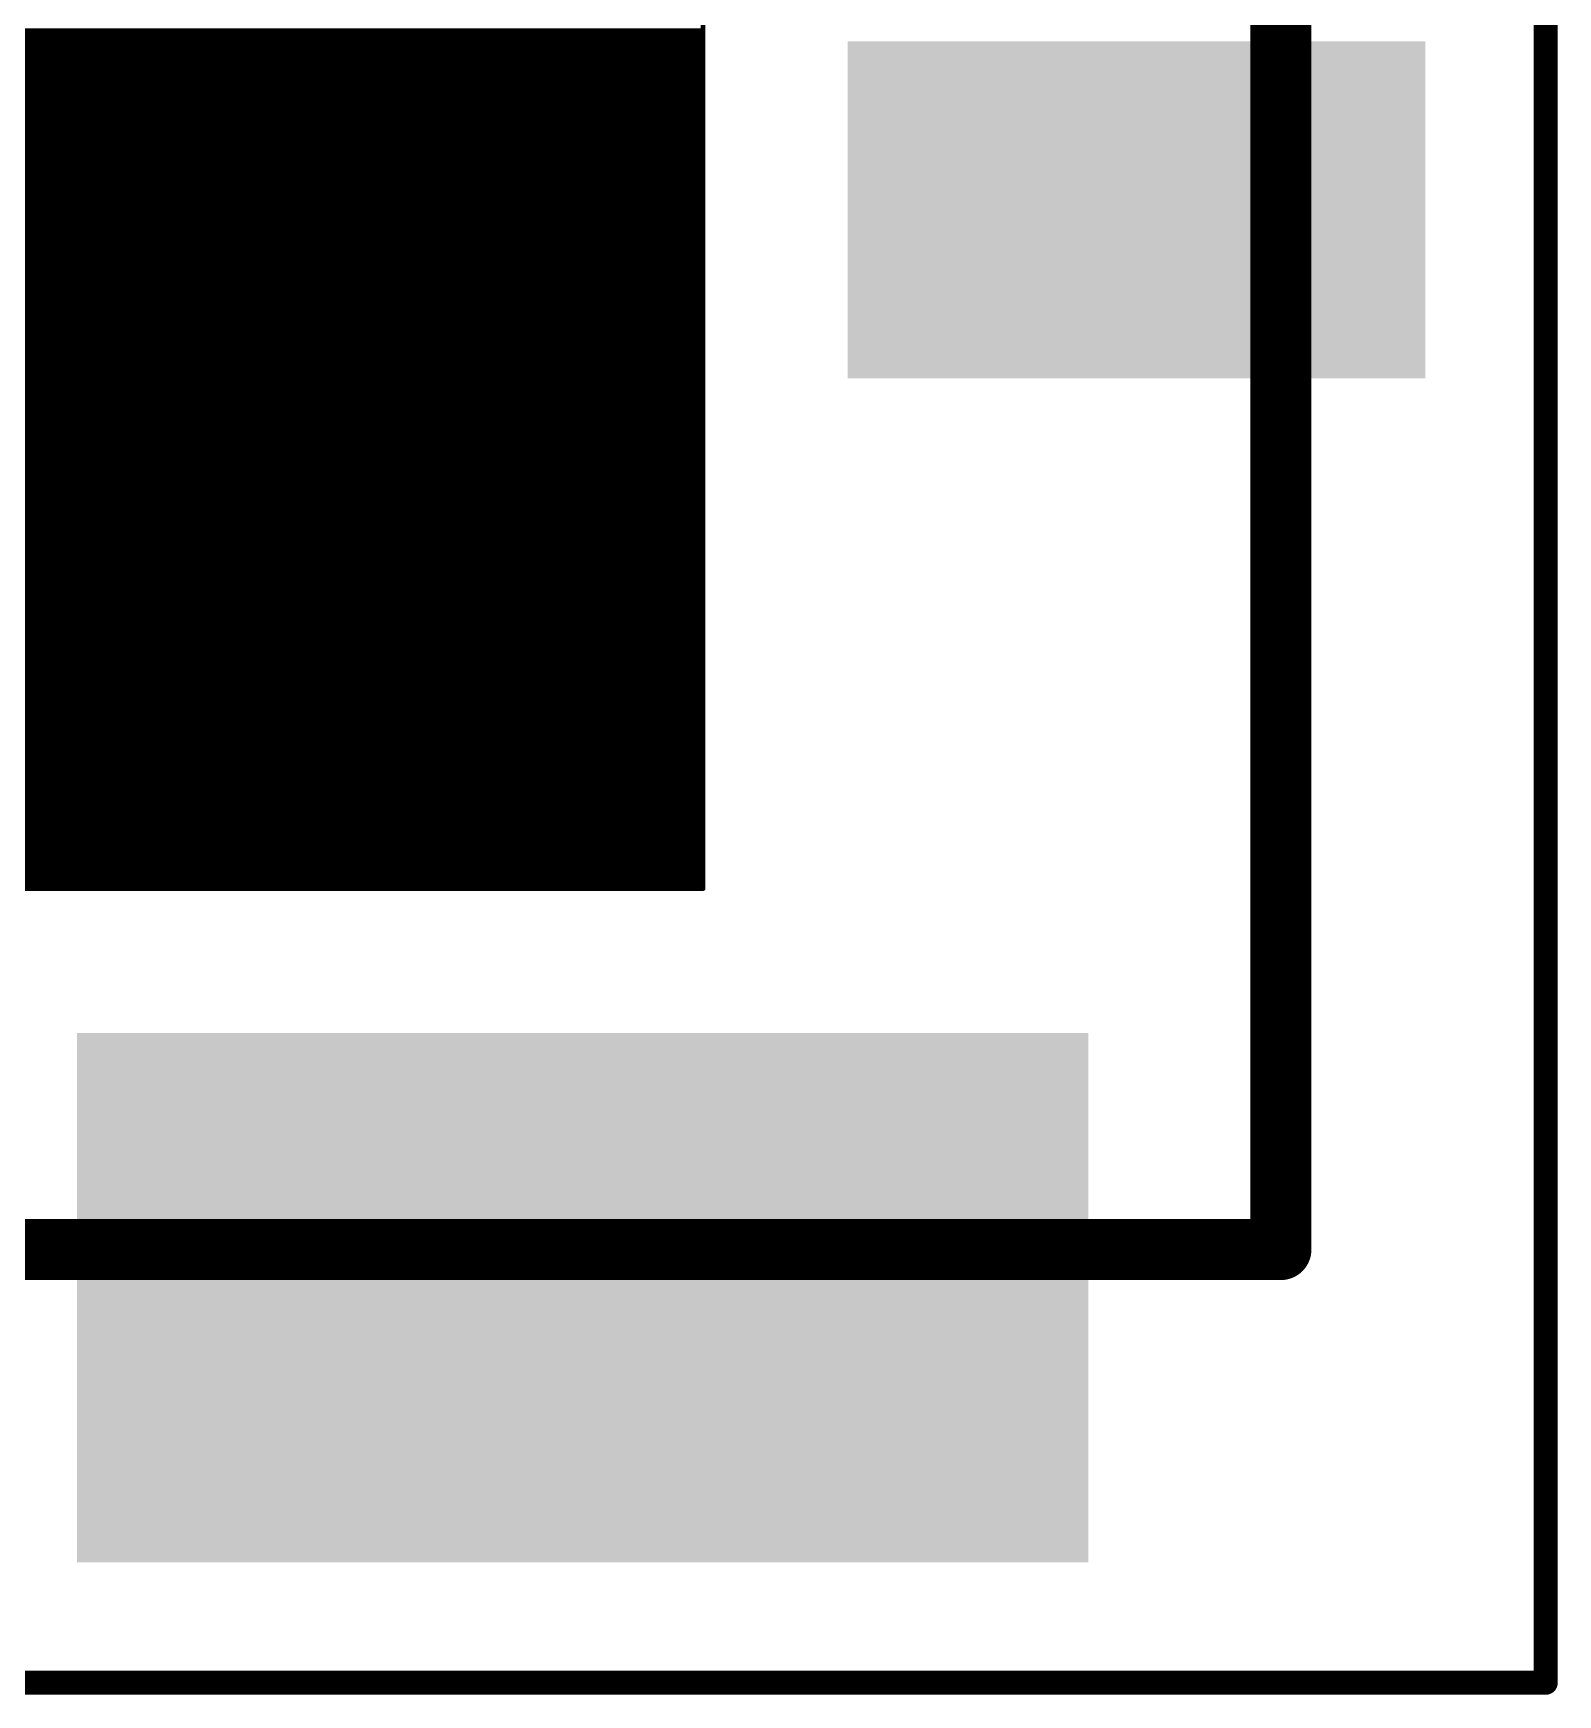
# Model space of a CAD drawing. Extents: x -68 to 70, y -45 to 46.
# Drawn here: x 27.488 to 30.654, y 23.163 to 26.615 of the extents above; entities that cross this region are included whole.
import ezdxf

# ---------------------------------------------------------------- set-up
doc = ezdxf.new("R2010")
doc.units = 0
for name, color, linetype in [('16', 132, 'CONTINUOUS'), ('22', 253, 'CONTINUOUS'), ('40', 132, 'CONTINUOUS'), ('42', 132, 'CONTINUOUS'), ('43', 110, 'CONTINUOUS'), ('52', 253, 'CONTINUOUS')]:
    doc.layers.add(name, color=color, linetype=linetype)

# ---------------------------------------------------------------- blocks, each defined once
blk = doc.blocks.new('RECT')
blk.add_solid([(-0.5, -0.5), (0.5, -0.5), (-0.5, 0.5), (0.5, 0.5)])

msp = doc.modelspace()

# ---------------------------------------------------------------- linework, layer by layer
at = {"layer": '22', "const_width": 0.127}
for points in [[(30.079, 24.088), (30.079, 25.578)], [(29.999, 24.088), (30.079, 24.088)]]:
    msp.add_lwpolyline(points, dxfattribs=at)
at = {"layer": '22', "const_width": 0.0635}
for points in [[(30.1107, 25.578, 1), (30.0473, 25.578)], [(29.999, 24.1197, 1), (29.999, 24.0563)], [(30.079, 24.0563, 1), (30.079, 24.1197)], [(30.0473, 24.088, 1), (30.1107, 24.088)]]:
    msp.add_lwpolyline(points, format="xyb", dxfattribs=at)
at = {"layer": '40', "const_width": 0.05}
for points in [[(30.629, 37.288), (30.629, 23.188)], [(30.629, 23.188), (13.979, 23.188)]]:
    msp.add_lwpolyline(points, dxfattribs=at)
at = {"layer": '40', "const_width": 0.025}
for points in [[(30.6165, 23.188, 1), (30.6415, 23.188)], [(30.629, 23.1755, 1), (30.629, 23.2005)]]:
    msp.add_lwpolyline(points, format="xyb", dxfattribs=at)
at = {"layer": '42', "const_width": 0.01}
for points in [[(28.879, 24.838), (28.879, 35.638)], [(18.079, 26.62), (28.879, 26.62)], [(18.079, 26.61), (28.879, 26.61)], [(18.079, 26.6), (28.879, 26.6)], [(18.079, 26.59), (28.879, 26.59)], [(18.079, 26.58), (28.879, 26.58)], [(18.079, 26.57), (28.879, 26.57)], [(18.079, 26.56), (28.879, 26.56)], [(18.079, 26.55), (28.879, 26.55)], [(18.079, 26.54), (28.879, 26.54)], [(18.079, 26.53), (28.879, 26.53)], [(18.079, 26.52), (28.879, 26.52)], [(18.079, 26.51), (28.879, 26.51)], [(18.079, 26.5), (28.879, 26.5)], [(18.079, 26.49), (28.879, 26.49)], [(18.079, 26.48), (28.879, 26.48)], [(18.079, 26.47), (28.879, 26.47)], [(18.079, 26.46), (28.879, 26.46)], [(18.079, 26.45), (28.879, 26.45)], [(18.079, 26.44), (28.879, 26.44)], [(18.079, 26.43), (28.879, 26.43)], [(18.079, 26.42), (28.879, 26.42)], [(18.079, 26.41), (28.879, 26.41)], [(18.079, 26.4), (28.879, 26.4)], [(18.079, 26.39), (28.879, 26.39)], [(18.079, 26.38), (28.879, 26.38)], [(18.079, 26.37), (28.879, 26.37)], [(18.079, 26.36), (28.879, 26.36)], [(18.079, 26.35), (28.879, 26.35)], [(18.079, 26.34), (28.879, 26.34)], [(18.079, 26.33), (28.879, 26.33)], [(18.079, 26.32), (28.879, 26.32)], [(18.079, 26.31), (28.879, 26.31)], [(18.079, 26.3), (28.879, 26.3)], [(18.079, 26.29), (28.879, 26.29)], [(18.079, 26.28), (28.879, 26.28)], [(18.079, 26.27), (28.879, 26.27)], [(18.079, 26.26), (28.879, 26.26)], [(18.079, 26.25), (28.879, 26.25)], [(18.079, 26.24), (28.879, 26.24)], [(18.079, 26.23), (28.879, 26.23)], [(18.079, 26.22), (28.879, 26.22)], [(18.079, 26.21), (28.879, 26.21)], [(18.079, 26.2), (28.879, 26.2)], [(18.079, 26.19), (28.879, 26.19)], [(18.079, 26.18), (28.879, 26.18)], [(18.079, 26.17), (28.879, 26.17)], [(18.079, 26.16), (28.879, 26.16)], [(18.079, 26.15), (28.879, 26.15)], [(18.079, 26.14), (28.879, 26.14)], [(18.079, 26.13), (28.879, 26.13)], [(18.079, 26.12), (28.879, 26.12)], [(18.079, 26.11), (28.879, 26.11)], [(18.079, 26.1), (28.879, 26.1)], [(18.079, 26.09), (28.879, 26.09)], [(18.079, 26.08), (28.879, 26.08)], [(18.079, 26.07), (28.879, 26.07)], [(18.079, 26.06), (28.879, 26.06)], [(18.079, 26.05), (28.879, 26.05)], [(18.079, 26.04), (28.879, 26.04)], [(18.079, 26.03), (28.879, 26.03)], [(18.079, 26.02), (28.879, 26.02)], [(18.079, 26.01), (28.879, 26.01)], [(18.079, 26), (28.879, 26)], [(18.079, 25.99), (28.879, 25.99)], [(18.079, 25.98), (28.879, 25.98)], [(18.079, 25.97), (28.879, 25.97)], [(18.079, 25.96), (28.879, 25.96)], [(18.079, 25.95), (28.879, 25.95)], [(18.079, 25.94), (28.879, 25.94)], [(18.079, 25.93), (28.879, 25.93)], [(18.079, 25.92), (28.879, 25.92)], [(18.079, 25.91), (28.879, 25.91)], [(18.079, 25.9), (28.879, 25.9)], [(18.079, 25.89), (28.879, 25.89)], [(18.079, 25.88), (28.879, 25.88)], [(18.079, 25.87), (28.879, 25.87)], [(18.079, 25.86), (28.879, 25.86)], [(18.079, 25.85), (28.879, 25.85)], [(18.079, 25.84), (28.879, 25.84)], [(18.079, 25.83), (28.879, 25.83)], [(18.079, 25.82), (28.879, 25.82)], [(18.079, 25.81), (28.879, 25.81)], [(18.079, 25.8), (28.879, 25.8)], [(18.079, 25.79), (28.879, 25.79)], [(18.079, 25.78), (28.879, 25.78)], [(18.079, 25.77), (28.879, 25.77)], [(18.079, 25.76), (28.879, 25.76)], [(18.079, 25.75), (28.879, 25.75)], [(18.079, 25.74), (28.879, 25.74)], [(18.079, 25.73), (28.879, 25.73)], [(18.079, 25.72), (28.879, 25.72)], [(18.079, 25.71), (28.879, 25.71)], [(18.079, 25.7), (28.879, 25.7)], [(18.079, 25.69), (28.879, 25.69)], [(18.079, 25.68), (28.879, 25.68)], [(18.079, 25.67), (28.879, 25.67)], [(18.079, 25.66), (28.879, 25.66)], [(18.079, 25.65), (28.879, 25.65)], [(18.079, 25.64), (28.879, 25.64)], [(18.079, 25.63), (28.879, 25.63)], [(18.079, 25.62), (28.879, 25.62)], [(18.079, 25.61), (28.879, 25.61)], [(18.079, 25.6), (28.879, 25.6)], [(18.079, 25.59), (28.879, 25.59)], [(18.079, 25.58), (28.879, 25.58)], [(18.079, 25.57), (28.879, 25.57)], [(18.079, 25.56), (28.879, 25.56)], [(18.079, 25.55), (28.879, 25.55)], [(18.079, 25.54), (28.879, 25.54)], [(18.079, 25.53), (28.879, 25.53)], [(18.079, 25.52), (28.879, 25.52)], [(18.079, 25.51), (28.879, 25.51)], [(18.079, 25.5), (28.879, 25.5)], [(18.079, 25.49), (28.879, 25.49)], [(18.079, 25.48), (28.879, 25.48)], [(18.079, 25.47), (28.879, 25.47)], [(18.079, 25.46), (28.879, 25.46)], [(18.079, 25.45), (28.879, 25.45)], [(18.079, 25.44), (28.879, 25.44)], [(18.079, 25.43), (28.879, 25.43)], [(18.079, 25.42), (28.879, 25.42)], [(18.079, 25.41), (28.879, 25.41)], [(18.079, 25.4), (28.879, 25.4)], [(18.079, 25.39), (28.879, 25.39)], [(18.079, 25.38), (28.879, 25.38)], [(18.079, 25.37), (28.879, 25.37)], [(18.079, 25.36), (28.879, 25.36)], [(18.079, 25.35), (28.879, 25.35)], [(18.079, 25.34), (28.879, 25.34)], [(18.079, 25.33), (28.879, 25.33)], [(18.079, 25.32), (28.879, 25.32)], [(18.079, 25.31), (28.879, 25.31)], [(18.079, 25.3), (28.879, 25.3)], [(18.079, 25.29), (28.879, 25.29)], [(18.079, 25.28), (28.879, 25.28)], [(18.079, 25.27), (28.879, 25.27)], [(18.079, 25.26), (28.879, 25.26)], [(18.079, 25.25), (28.879, 25.25)], [(18.079, 25.24), (28.879, 25.24)], [(18.079, 25.23), (28.879, 25.23)], [(18.079, 25.22), (28.879, 25.22)], [(18.079, 25.21), (28.879, 25.21)], [(18.079, 25.2), (28.879, 25.2)], [(18.079, 25.19), (28.879, 25.19)], [(18.079, 25.18), (28.879, 25.18)], [(18.079, 25.17), (28.879, 25.17)], [(18.079, 25.16), (28.879, 25.16)], [(18.079, 25.15), (28.879, 25.15)], [(18.079, 25.14), (28.879, 25.14)], [(18.079, 25.13), (28.879, 25.13)], [(18.079, 25.12), (28.879, 25.12)], [(18.079, 25.11), (28.879, 25.11)], [(18.079, 25.1), (28.879, 25.1)], [(18.079, 25.09), (28.879, 25.09)], [(18.079, 25.08), (28.879, 25.08)], [(18.079, 25.07), (28.879, 25.07)], [(18.079, 25.06), (28.879, 25.06)], [(18.079, 25.05), (28.879, 25.05)], [(18.079, 25.04), (28.879, 25.04)], [(18.079, 25.03), (28.879, 25.03)], [(18.079, 25.02), (28.879, 25.02)], [(18.079, 25.01), (28.879, 25.01)], [(18.079, 25), (28.879, 25)], [(18.079, 24.99), (28.879, 24.99)], [(18.079, 24.98), (28.879, 24.98)], [(18.079, 24.97), (28.879, 24.97)], [(18.079, 24.96), (28.879, 24.96)], [(18.079, 24.95), (28.879, 24.95)], [(18.079, 24.94), (28.879, 24.94)], [(18.079, 24.93), (28.879, 24.93)], [(18.079, 24.92), (28.879, 24.92)], [(18.079, 24.91), (28.879, 24.91)], [(18.079, 24.9), (28.879, 24.9)], [(18.079, 24.89), (28.879, 24.89)], [(18.079, 24.88), (28.879, 24.88)], [(18.079, 24.87), (28.879, 24.87)], [(18.079, 24.86), (28.879, 24.86)], [(18.079, 24.85), (28.879, 24.85)], [(18.079, 24.84), (28.879, 24.84)], [(27.279, 24.838), (28.879, 24.838)]]:
    msp.add_lwpolyline(points, dxfattribs=at)
at = {"layer": '42', "const_width": 0.005}
for points in [[(28.879, 26.6175, 1), (28.879, 26.6225)], [(28.879, 26.6075, 1), (28.879, 26.6125)], [(28.879, 26.5975, 1), (28.879, 26.6025)], [(28.879, 26.5875, 1), (28.879, 26.5925)], [(28.879, 26.5775, 1), (28.879, 26.5825)], [(28.879, 26.5675, 1), (28.879, 26.5725)], [(28.879, 26.5575, 1), (28.879, 26.5625)], [(28.879, 26.5475, 1), (28.879, 26.5525)], [(28.879, 26.5375, 1), (28.879, 26.5425)], [(28.879, 26.5275, 1), (28.879, 26.5325)], [(28.879, 26.5175, 1), (28.879, 26.5225)], [(28.879, 26.5075, 1), (28.879, 26.5125)], [(28.879, 26.4975, 1), (28.879, 26.5025)], [(28.879, 26.4875, 1), (28.879, 26.4925)], [(28.879, 26.4775, 1), (28.879, 26.4825)], [(28.879, 26.4675, 1), (28.879, 26.4725)], [(28.879, 26.4575, 1), (28.879, 26.4625)], [(28.879, 26.4475, 1), (28.879, 26.4525)], [(28.879, 26.4375, 1), (28.879, 26.4425)], [(28.879, 26.4275, 1), (28.879, 26.4325)], [(28.879, 26.4175, 1), (28.879, 26.4225)], [(28.879, 26.4075, 1), (28.879, 26.4125)], [(28.879, 26.3975, 1), (28.879, 26.4025)], [(28.879, 26.3875, 1), (28.879, 26.3925)], [(28.879, 26.3775, 1), (28.879, 26.3825)], [(28.879, 26.3675, 1), (28.879, 26.3725)], [(28.879, 26.3575, 1), (28.879, 26.3625)], [(28.879, 26.3475, 1), (28.879, 26.3525)], [(28.879, 26.3375, 1), (28.879, 26.3425)], [(28.879, 26.3275, 1), (28.879, 26.3325)], [(28.879, 26.3175, 1), (28.879, 26.3225)], [(28.879, 26.3075, 1), (28.879, 26.3125)], [(28.879, 26.2975, 1), (28.879, 26.3025)], [(28.879, 26.2875, 1), (28.879, 26.2925)], [(28.879, 26.2775, 1), (28.879, 26.2825)], [(28.879, 26.2675, 1), (28.879, 26.2725)], [(28.879, 26.2575, 1), (28.879, 26.2625)], [(28.879, 26.2475, 1), (28.879, 26.2525)], [(28.879, 26.2375, 1), (28.879, 26.2425)], [(28.879, 26.2275, 1), (28.879, 26.2325)], [(28.879, 26.2175, 1), (28.879, 26.2225)], [(28.879, 26.2075, 1), (28.879, 26.2125)], [(28.879, 26.1975, 1), (28.879, 26.2025)], [(28.879, 26.1875, 1), (28.879, 26.1925)], [(28.879, 26.1775, 1), (28.879, 26.1825)], [(28.879, 26.1675, 1), (28.879, 26.1725)], [(28.879, 26.1575, 1), (28.879, 26.1625)], [(28.879, 26.1475, 1), (28.879, 26.1525)], [(28.879, 26.1375, 1), (28.879, 26.1425)], [(28.879, 26.1275, 1), (28.879, 26.1325)], [(28.879, 26.1175, 1), (28.879, 26.1225)], [(28.879, 26.1075, 1), (28.879, 26.1125)], [(28.879, 26.0975, 1), (28.879, 26.1025)], [(28.879, 26.0875, 1), (28.879, 26.0925)], [(28.879, 26.0775, 1), (28.879, 26.0825)], [(28.879, 26.0675, 1), (28.879, 26.0725)], [(28.879, 26.0575, 1), (28.879, 26.0625)], [(28.879, 26.0475, 1), (28.879, 26.0525)], [(28.879, 26.0375, 1), (28.879, 26.0425)], [(28.879, 26.0275, 1), (28.879, 26.0325)], [(28.879, 26.0175, 1), (28.879, 26.0225)], [(28.879, 26.0075, 1), (28.879, 26.0125)], [(28.879, 25.9975, 1), (28.879, 26.0025)], [(28.879, 25.9875, 1), (28.879, 25.9925)], [(28.879, 25.9775, 1), (28.879, 25.9825)], [(28.879, 25.9675, 1), (28.879, 25.9725)], [(28.879, 25.9575, 1), (28.879, 25.9625)], [(28.879, 25.9475, 1), (28.879, 25.9525)], [(28.879, 25.9375, 1), (28.879, 25.9425)], [(28.879, 25.9275, 1), (28.879, 25.9325)], [(28.879, 25.9175, 1), (28.879, 25.9225)], [(28.879, 25.9075, 1), (28.879, 25.9125)], [(28.879, 25.8975, 1), (28.879, 25.9025)], [(28.879, 25.8875, 1), (28.879, 25.8925)], [(28.879, 25.8775, 1), (28.879, 25.8825)], [(28.879, 25.8675, 1), (28.879, 25.8725)], [(28.879, 25.8575, 1), (28.879, 25.8625)], [(28.879, 25.8475, 1), (28.879, 25.8525)], [(28.879, 25.8375, 1), (28.879, 25.8425)], [(28.879, 25.8275, 1), (28.879, 25.8325)], [(28.879, 25.8175, 1), (28.879, 25.8225)], [(28.879, 25.8075, 1), (28.879, 25.8125)], [(28.879, 25.7975, 1), (28.879, 25.8025)], [(28.879, 25.7875, 1), (28.879, 25.7925)], [(28.879, 25.7775, 1), (28.879, 25.7825)], [(28.879, 25.7675, 1), (28.879, 25.7725)], [(28.879, 25.7575, 1), (28.879, 25.7625)], [(28.879, 25.7475, 1), (28.879, 25.7525)], [(28.879, 25.7375, 1), (28.879, 25.7425)], [(28.879, 25.7275, 1), (28.879, 25.7325)], [(28.879, 25.7175, 1), (28.879, 25.7225)], [(28.879, 25.7075, 1), (28.879, 25.7125)], [(28.879, 25.6975, 1), (28.879, 25.7025)], [(28.879, 25.6875, 1), (28.879, 25.6925)], [(28.879, 25.6775, 1), (28.879, 25.6825)], [(28.879, 25.6675, 1), (28.879, 25.6725)], [(28.879, 25.6575, 1), (28.879, 25.6625)], [(28.879, 25.6475, 1), (28.879, 25.6525)], [(28.879, 25.6375, 1), (28.879, 25.6425)], [(28.879, 25.6275, 1), (28.879, 25.6325)], [(28.879, 25.6175, 1), (28.879, 25.6225)], [(28.879, 25.6075, 1), (28.879, 25.6125)], [(28.879, 25.5975, 1), (28.879, 25.6025)], [(28.879, 25.5875, 1), (28.879, 25.5925)], [(28.879, 25.5775, 1), (28.879, 25.5825)], [(28.879, 25.5675, 1), (28.879, 25.5725)], [(28.879, 25.5575, 1), (28.879, 25.5625)], [(28.879, 25.5475, 1), (28.879, 25.5525)], [(28.879, 25.5375, 1), (28.879, 25.5425)], [(28.879, 25.5275, 1), (28.879, 25.5325)], [(28.879, 25.5175, 1), (28.879, 25.5225)], [(28.879, 25.5075, 1), (28.879, 25.5125)], [(28.879, 25.4975, 1), (28.879, 25.5025)], [(28.879, 25.4875, 1), (28.879, 25.4925)], [(28.879, 25.4775, 1), (28.879, 25.4825)], [(28.879, 25.4675, 1), (28.879, 25.4725)], [(28.879, 25.4575, 1), (28.879, 25.4625)], [(28.879, 25.4475, 1), (28.879, 25.4525)], [(28.879, 25.4375, 1), (28.879, 25.4425)], [(28.879, 25.4275, 1), (28.879, 25.4325)], [(28.879, 25.4175, 1), (28.879, 25.4225)], [(28.879, 25.4075, 1), (28.879, 25.4125)], [(28.879, 25.3975, 1), (28.879, 25.4025)], [(28.879, 25.3875, 1), (28.879, 25.3925)], [(28.879, 25.3775, 1), (28.879, 25.3825)], [(28.879, 25.3675, 1), (28.879, 25.3725)], [(28.879, 25.3575, 1), (28.879, 25.3625)], [(28.879, 25.3475, 1), (28.879, 25.3525)], [(28.879, 25.3375, 1), (28.879, 25.3425)], [(28.879, 25.3275, 1), (28.879, 25.3325)], [(28.879, 25.3175, 1), (28.879, 25.3225)], [(28.879, 25.3075, 1), (28.879, 25.3125)], [(28.879, 25.2975, 1), (28.879, 25.3025)], [(28.879, 25.2875, 1), (28.879, 25.2925)], [(28.879, 25.2775, 1), (28.879, 25.2825)], [(28.879, 25.2675, 1), (28.879, 25.2725)], [(28.879, 25.2575, 1), (28.879, 25.2625)], [(28.879, 25.2475, 1), (28.879, 25.2525)], [(28.879, 25.2375, 1), (28.879, 25.2425)], [(28.879, 25.2275, 1), (28.879, 25.2325)], [(28.879, 25.2175, 1), (28.879, 25.2225)], [(28.879, 25.2075, 1), (28.879, 25.2125)], [(28.879, 25.1975, 1), (28.879, 25.2025)], [(28.879, 25.1875, 1), (28.879, 25.1925)], [(28.879, 25.1775, 1), (28.879, 25.1825)], [(28.879, 25.1675, 1), (28.879, 25.1725)], [(28.879, 25.1575, 1), (28.879, 25.1625)], [(28.879, 25.1475, 1), (28.879, 25.1525)], [(28.879, 25.1375, 1), (28.879, 25.1425)], [(28.879, 25.1275, 1), (28.879, 25.1325)], [(28.879, 25.1175, 1), (28.879, 25.1225)], [(28.879, 25.1075, 1), (28.879, 25.1125)], [(28.879, 25.0975, 1), (28.879, 25.1025)], [(28.879, 25.0875, 1), (28.879, 25.0925)], [(28.879, 25.0775, 1), (28.879, 25.0825)], [(28.879, 25.0675, 1), (28.879, 25.0725)], [(28.879, 25.0575, 1), (28.879, 25.0625)], [(28.879, 25.0475, 1), (28.879, 25.0525)], [(28.879, 25.0375, 1), (28.879, 25.0425)], [(28.879, 25.0275, 1), (28.879, 25.0325)], [(28.879, 25.0175, 1), (28.879, 25.0225)], [(28.879, 25.0075, 1), (28.879, 25.0125)], [(28.879, 24.9975, 1), (28.879, 25.0025)], [(28.879, 24.9875, 1), (28.879, 24.9925)], [(28.879, 24.9775, 1), (28.879, 24.9825)], [(28.879, 24.9675, 1), (28.879, 24.9725)], [(28.879, 24.9575, 1), (28.879, 24.9625)], [(28.879, 24.9475, 1), (28.879, 24.9525)], [(28.879, 24.9375, 1), (28.879, 24.9425)], [(28.879, 24.9275, 1), (28.879, 24.9325)], [(28.879, 24.9175, 1), (28.879, 24.9225)], [(28.879, 24.9075, 1), (28.879, 24.9125)], [(28.879, 24.8975, 1), (28.879, 24.9025)], [(28.879, 24.8875, 1), (28.879, 24.8925)], [(28.879, 24.8775, 1), (28.879, 24.8825)], [(28.879, 24.8675, 1), (28.879, 24.8725)], [(28.879, 24.8575, 1), (28.879, 24.8625)], [(28.879, 24.8475, 1), (28.879, 24.8525)], [(28.8765, 24.838, 1), (28.8815, 24.838)], [(28.879, 24.8375, 1), (28.879, 24.8425)], [(28.879, 24.8355, 1), (28.879, 24.8405)]]:
    msp.add_lwpolyline(points, format="xyb", dxfattribs=at)
at = {"layer": '43', "const_width": 0.01}
for points in [[(28.879, 24.838), (28.879, 35.638)], [(18.079, 26.62), (28.879, 26.62)], [(18.079, 26.61), (28.879, 26.61)], [(18.079, 26.6), (28.879, 26.6)], [(18.079, 26.59), (28.879, 26.59)], [(18.079, 26.58), (28.879, 26.58)], [(18.079, 26.57), (28.879, 26.57)], [(18.079, 26.56), (28.879, 26.56)], [(18.079, 26.55), (28.879, 26.55)], [(18.079, 26.54), (28.879, 26.54)], [(18.079, 26.53), (28.879, 26.53)], [(18.079, 26.52), (28.879, 26.52)], [(18.079, 26.51), (28.879, 26.51)], [(18.079, 26.5), (28.879, 26.5)], [(18.079, 26.49), (28.879, 26.49)], [(18.079, 26.48), (28.879, 26.48)], [(18.079, 26.47), (28.879, 26.47)], [(18.079, 26.46), (28.879, 26.46)], [(18.079, 26.45), (28.879, 26.45)], [(18.079, 26.44), (28.879, 26.44)], [(18.079, 26.43), (28.879, 26.43)], [(18.079, 26.42), (28.879, 26.42)], [(18.079, 26.41), (28.879, 26.41)], [(18.079, 26.4), (28.879, 26.4)], [(18.079, 26.39), (28.879, 26.39)], [(18.079, 26.38), (28.879, 26.38)], [(18.079, 26.37), (28.879, 26.37)], [(18.079, 26.36), (28.879, 26.36)], [(18.079, 26.35), (28.879, 26.35)], [(18.079, 26.34), (28.879, 26.34)], [(18.079, 26.33), (28.879, 26.33)], [(18.079, 26.32), (28.879, 26.32)], [(18.079, 26.31), (28.879, 26.31)], [(18.079, 26.3), (28.879, 26.3)], [(18.079, 26.29), (28.879, 26.29)], [(18.079, 26.28), (28.879, 26.28)], [(18.079, 26.27), (28.879, 26.27)], [(18.079, 26.26), (28.879, 26.26)], [(18.079, 26.25), (28.879, 26.25)], [(18.079, 26.24), (28.879, 26.24)], [(18.079, 26.23), (28.879, 26.23)], [(18.079, 26.22), (28.879, 26.22)], [(18.079, 26.21), (28.879, 26.21)], [(18.079, 26.2), (28.879, 26.2)], [(18.079, 26.19), (28.879, 26.19)], [(18.079, 26.18), (28.879, 26.18)], [(18.079, 26.17), (28.879, 26.17)], [(18.079, 26.16), (28.879, 26.16)], [(18.079, 26.15), (28.879, 26.15)], [(18.079, 26.14), (28.879, 26.14)], [(18.079, 26.13), (28.879, 26.13)], [(18.079, 26.12), (28.879, 26.12)], [(18.079, 26.11), (28.879, 26.11)], [(18.079, 26.1), (28.879, 26.1)], [(18.079, 26.09), (28.879, 26.09)], [(18.079, 26.08), (28.879, 26.08)], [(18.079, 26.07), (28.879, 26.07)], [(18.079, 26.06), (28.879, 26.06)], [(18.079, 26.05), (28.879, 26.05)], [(18.079, 26.04), (28.879, 26.04)], [(18.079, 26.03), (28.879, 26.03)], [(18.079, 26.02), (28.879, 26.02)], [(18.079, 26.01), (28.879, 26.01)], [(18.079, 26), (28.879, 26)], [(18.079, 25.99), (28.879, 25.99)], [(18.079, 25.98), (28.879, 25.98)], [(18.079, 25.97), (28.879, 25.97)], [(18.079, 25.96), (28.879, 25.96)], [(18.079, 25.95), (28.879, 25.95)], [(18.079, 25.94), (28.879, 25.94)], [(18.079, 25.93), (28.879, 25.93)], [(18.079, 25.92), (28.879, 25.92)], [(18.079, 25.91), (28.879, 25.91)], [(18.079, 25.9), (28.879, 25.9)], [(18.079, 25.89), (28.879, 25.89)], [(18.079, 25.88), (28.879, 25.88)], [(18.079, 25.87), (28.879, 25.87)], [(18.079, 25.86), (28.879, 25.86)], [(18.079, 25.85), (28.879, 25.85)], [(18.079, 25.84), (28.879, 25.84)], [(18.079, 25.83), (28.879, 25.83)], [(18.079, 25.82), (28.879, 25.82)], [(18.079, 25.81), (28.879, 25.81)], [(18.079, 25.8), (28.879, 25.8)], [(18.079, 25.79), (28.879, 25.79)], [(18.079, 25.78), (28.879, 25.78)], [(18.079, 25.77), (28.879, 25.77)], [(18.079, 25.76), (28.879, 25.76)], [(18.079, 25.75), (28.879, 25.75)], [(18.079, 25.74), (28.879, 25.74)], [(18.079, 25.73), (28.879, 25.73)], [(18.079, 25.72), (28.879, 25.72)], [(18.079, 25.71), (28.879, 25.71)], [(18.079, 25.7), (28.879, 25.7)], [(18.079, 25.69), (28.879, 25.69)], [(18.079, 25.68), (28.879, 25.68)], [(18.079, 25.67), (28.879, 25.67)], [(18.079, 25.66), (28.879, 25.66)], [(18.079, 25.65), (28.879, 25.65)], [(18.079, 25.64), (28.879, 25.64)], [(18.079, 25.63), (28.879, 25.63)], [(18.079, 25.62), (28.879, 25.62)], [(18.079, 25.61), (28.879, 25.61)], [(18.079, 25.6), (28.879, 25.6)], [(18.079, 25.59), (28.879, 25.59)], [(18.079, 25.58), (28.879, 25.58)], [(18.079, 25.57), (28.879, 25.57)], [(18.079, 25.56), (28.879, 25.56)], [(18.079, 25.55), (28.879, 25.55)], [(18.079, 25.54), (28.879, 25.54)], [(18.079, 25.53), (28.879, 25.53)], [(18.079, 25.52), (28.879, 25.52)], [(18.079, 25.51), (28.879, 25.51)], [(18.079, 25.5), (28.879, 25.5)], [(18.079, 25.49), (28.879, 25.49)], [(18.079, 25.48), (28.879, 25.48)], [(18.079, 25.47), (28.879, 25.47)], [(18.079, 25.46), (28.879, 25.46)], [(18.079, 25.45), (28.879, 25.45)], [(18.079, 25.44), (28.879, 25.44)], [(18.079, 25.43), (28.879, 25.43)], [(18.079, 25.42), (28.879, 25.42)], [(18.079, 25.41), (28.879, 25.41)], [(18.079, 25.4), (28.879, 25.4)], [(18.079, 25.39), (28.879, 25.39)], [(18.079, 25.38), (28.879, 25.38)], [(18.079, 25.37), (28.879, 25.37)], [(18.079, 25.36), (28.879, 25.36)], [(18.079, 25.35), (28.879, 25.35)], [(18.079, 25.34), (28.879, 25.34)], [(18.079, 25.33), (28.879, 25.33)], [(18.079, 25.32), (28.879, 25.32)], [(18.079, 25.31), (28.879, 25.31)], [(18.079, 25.3), (28.879, 25.3)], [(18.079, 25.29), (28.879, 25.29)], [(18.079, 25.28), (28.879, 25.28)], [(18.079, 25.27), (28.879, 25.27)], [(18.079, 25.26), (28.879, 25.26)], [(18.079, 25.25), (28.879, 25.25)], [(18.079, 25.24), (28.879, 25.24)], [(18.079, 25.23), (28.879, 25.23)], [(18.079, 25.22), (28.879, 25.22)], [(18.079, 25.21), (28.879, 25.21)], [(18.079, 25.2), (28.879, 25.2)], [(18.079, 25.19), (28.879, 25.19)], [(18.079, 25.18), (28.879, 25.18)], [(18.079, 25.17), (28.879, 25.17)], [(18.079, 25.16), (28.879, 25.16)], [(18.079, 25.15), (28.879, 25.15)], [(18.079, 25.14), (28.879, 25.14)], [(18.079, 25.13), (28.879, 25.13)], [(18.079, 25.12), (28.879, 25.12)], [(18.079, 25.11), (28.879, 25.11)], [(18.079, 25.1), (28.879, 25.1)], [(18.079, 25.09), (28.879, 25.09)], [(18.079, 25.08), (28.879, 25.08)], [(18.079, 25.07), (28.879, 25.07)], [(18.079, 25.06), (28.879, 25.06)], [(18.079, 25.05), (28.879, 25.05)], [(18.079, 25.04), (28.879, 25.04)], [(18.079, 25.03), (28.879, 25.03)], [(18.079, 25.02), (28.879, 25.02)], [(18.079, 25.01), (28.879, 25.01)], [(18.079, 25), (28.879, 25)], [(18.079, 24.99), (28.879, 24.99)], [(18.079, 24.98), (28.879, 24.98)], [(18.079, 24.97), (28.879, 24.97)], [(18.079, 24.96), (28.879, 24.96)], [(18.079, 24.95), (28.879, 24.95)], [(18.079, 24.94), (28.879, 24.94)], [(18.079, 24.93), (28.879, 24.93)], [(18.079, 24.92), (28.879, 24.92)], [(18.079, 24.91), (28.879, 24.91)], [(18.079, 24.9), (28.879, 24.9)], [(18.079, 24.89), (28.879, 24.89)], [(18.079, 24.88), (28.879, 24.88)], [(18.079, 24.87), (28.879, 24.87)], [(18.079, 24.86), (28.879, 24.86)], [(18.079, 24.85), (28.879, 24.85)], [(18.079, 24.84), (28.879, 24.84)], [(27.279, 24.838), (28.879, 24.838)]]:
    msp.add_lwpolyline(points, dxfattribs=at)
at = {"layer": '43', "const_width": 0.005}
for points in [[(28.879, 26.6175, 1), (28.879, 26.6225)], [(28.879, 26.6075, 1), (28.879, 26.6125)], [(28.879, 26.5975, 1), (28.879, 26.6025)], [(28.879, 26.5875, 1), (28.879, 26.5925)], [(28.879, 26.5775, 1), (28.879, 26.5825)], [(28.879, 26.5675, 1), (28.879, 26.5725)], [(28.879, 26.5575, 1), (28.879, 26.5625)], [(28.879, 26.5475, 1), (28.879, 26.5525)], [(28.879, 26.5375, 1), (28.879, 26.5425)], [(28.879, 26.5275, 1), (28.879, 26.5325)], [(28.879, 26.5175, 1), (28.879, 26.5225)], [(28.879, 26.5075, 1), (28.879, 26.5125)], [(28.879, 26.4975, 1), (28.879, 26.5025)], [(28.879, 26.4875, 1), (28.879, 26.4925)], [(28.879, 26.4775, 1), (28.879, 26.4825)], [(28.879, 26.4675, 1), (28.879, 26.4725)], [(28.879, 26.4575, 1), (28.879, 26.4625)], [(28.879, 26.4475, 1), (28.879, 26.4525)], [(28.879, 26.4375, 1), (28.879, 26.4425)], [(28.879, 26.4275, 1), (28.879, 26.4325)], [(28.879, 26.4175, 1), (28.879, 26.4225)], [(28.879, 26.4075, 1), (28.879, 26.4125)], [(28.879, 26.3975, 1), (28.879, 26.4025)], [(28.879, 26.3875, 1), (28.879, 26.3925)], [(28.879, 26.3775, 1), (28.879, 26.3825)], [(28.879, 26.3675, 1), (28.879, 26.3725)], [(28.879, 26.3575, 1), (28.879, 26.3625)], [(28.879, 26.3475, 1), (28.879, 26.3525)], [(28.879, 26.3375, 1), (28.879, 26.3425)], [(28.879, 26.3275, 1), (28.879, 26.3325)], [(28.879, 26.3175, 1), (28.879, 26.3225)], [(28.879, 26.3075, 1), (28.879, 26.3125)], [(28.879, 26.2975, 1), (28.879, 26.3025)], [(28.879, 26.2875, 1), (28.879, 26.2925)], [(28.879, 26.2775, 1), (28.879, 26.2825)], [(28.879, 26.2675, 1), (28.879, 26.2725)], [(28.879, 26.2575, 1), (28.879, 26.2625)], [(28.879, 26.2475, 1), (28.879, 26.2525)], [(28.879, 26.2375, 1), (28.879, 26.2425)], [(28.879, 26.2275, 1), (28.879, 26.2325)], [(28.879, 26.2175, 1), (28.879, 26.2225)], [(28.879, 26.2075, 1), (28.879, 26.2125)], [(28.879, 26.1975, 1), (28.879, 26.2025)], [(28.879, 26.1875, 1), (28.879, 26.1925)], [(28.879, 26.1775, 1), (28.879, 26.1825)], [(28.879, 26.1675, 1), (28.879, 26.1725)], [(28.879, 26.1575, 1), (28.879, 26.1625)], [(28.879, 26.1475, 1), (28.879, 26.1525)], [(28.879, 26.1375, 1), (28.879, 26.1425)], [(28.879, 26.1275, 1), (28.879, 26.1325)], [(28.879, 26.1175, 1), (28.879, 26.1225)], [(28.879, 26.1075, 1), (28.879, 26.1125)], [(28.879, 26.0975, 1), (28.879, 26.1025)], [(28.879, 26.0875, 1), (28.879, 26.0925)], [(28.879, 26.0775, 1), (28.879, 26.0825)], [(28.879, 26.0675, 1), (28.879, 26.0725)], [(28.879, 26.0575, 1), (28.879, 26.0625)], [(28.879, 26.0475, 1), (28.879, 26.0525)], [(28.879, 26.0375, 1), (28.879, 26.0425)], [(28.879, 26.0275, 1), (28.879, 26.0325)], [(28.879, 26.0175, 1), (28.879, 26.0225)], [(28.879, 26.0075, 1), (28.879, 26.0125)], [(28.879, 25.9975, 1), (28.879, 26.0025)], [(28.879, 25.9875, 1), (28.879, 25.9925)], [(28.879, 25.9775, 1), (28.879, 25.9825)], [(28.879, 25.9675, 1), (28.879, 25.9725)], [(28.879, 25.9575, 1), (28.879, 25.9625)], [(28.879, 25.9475, 1), (28.879, 25.9525)], [(28.879, 25.9375, 1), (28.879, 25.9425)], [(28.879, 25.9275, 1), (28.879, 25.9325)], [(28.879, 25.9175, 1), (28.879, 25.9225)], [(28.879, 25.9075, 1), (28.879, 25.9125)], [(28.879, 25.8975, 1), (28.879, 25.9025)], [(28.879, 25.8875, 1), (28.879, 25.8925)], [(28.879, 25.8775, 1), (28.879, 25.8825)], [(28.879, 25.8675, 1), (28.879, 25.8725)], [(28.879, 25.8575, 1), (28.879, 25.8625)], [(28.879, 25.8475, 1), (28.879, 25.8525)], [(28.879, 25.8375, 1), (28.879, 25.8425)], [(28.879, 25.8275, 1), (28.879, 25.8325)], [(28.879, 25.8175, 1), (28.879, 25.8225)], [(28.879, 25.8075, 1), (28.879, 25.8125)], [(28.879, 25.7975, 1), (28.879, 25.8025)], [(28.879, 25.7875, 1), (28.879, 25.7925)], [(28.879, 25.7775, 1), (28.879, 25.7825)], [(28.879, 25.7675, 1), (28.879, 25.7725)], [(28.879, 25.7575, 1), (28.879, 25.7625)], [(28.879, 25.7475, 1), (28.879, 25.7525)], [(28.879, 25.7375, 1), (28.879, 25.7425)], [(28.879, 25.7275, 1), (28.879, 25.7325)], [(28.879, 25.7175, 1), (28.879, 25.7225)], [(28.879, 25.7075, 1), (28.879, 25.7125)], [(28.879, 25.6975, 1), (28.879, 25.7025)], [(28.879, 25.6875, 1), (28.879, 25.6925)], [(28.879, 25.6775, 1), (28.879, 25.6825)], [(28.879, 25.6675, 1), (28.879, 25.6725)], [(28.879, 25.6575, 1), (28.879, 25.6625)], [(28.879, 25.6475, 1), (28.879, 25.6525)], [(28.879, 25.6375, 1), (28.879, 25.6425)], [(28.879, 25.6275, 1), (28.879, 25.6325)], [(28.879, 25.6175, 1), (28.879, 25.6225)], [(28.879, 25.6075, 1), (28.879, 25.6125)], [(28.879, 25.5975, 1), (28.879, 25.6025)], [(28.879, 25.5875, 1), (28.879, 25.5925)], [(28.879, 25.5775, 1), (28.879, 25.5825)], [(28.879, 25.5675, 1), (28.879, 25.5725)], [(28.879, 25.5575, 1), (28.879, 25.5625)], [(28.879, 25.5475, 1), (28.879, 25.5525)], [(28.879, 25.5375, 1), (28.879, 25.5425)], [(28.879, 25.5275, 1), (28.879, 25.5325)], [(28.879, 25.5175, 1), (28.879, 25.5225)], [(28.879, 25.5075, 1), (28.879, 25.5125)], [(28.879, 25.4975, 1), (28.879, 25.5025)], [(28.879, 25.4875, 1), (28.879, 25.4925)], [(28.879, 25.4775, 1), (28.879, 25.4825)], [(28.879, 25.4675, 1), (28.879, 25.4725)], [(28.879, 25.4575, 1), (28.879, 25.4625)], [(28.879, 25.4475, 1), (28.879, 25.4525)], [(28.879, 25.4375, 1), (28.879, 25.4425)], [(28.879, 25.4275, 1), (28.879, 25.4325)], [(28.879, 25.4175, 1), (28.879, 25.4225)], [(28.879, 25.4075, 1), (28.879, 25.4125)], [(28.879, 25.3975, 1), (28.879, 25.4025)], [(28.879, 25.3875, 1), (28.879, 25.3925)], [(28.879, 25.3775, 1), (28.879, 25.3825)], [(28.879, 25.3675, 1), (28.879, 25.3725)], [(28.879, 25.3575, 1), (28.879, 25.3625)], [(28.879, 25.3475, 1), (28.879, 25.3525)], [(28.879, 25.3375, 1), (28.879, 25.3425)], [(28.879, 25.3275, 1), (28.879, 25.3325)], [(28.879, 25.3175, 1), (28.879, 25.3225)], [(28.879, 25.3075, 1), (28.879, 25.3125)], [(28.879, 25.2975, 1), (28.879, 25.3025)], [(28.879, 25.2875, 1), (28.879, 25.2925)], [(28.879, 25.2775, 1), (28.879, 25.2825)], [(28.879, 25.2675, 1), (28.879, 25.2725)], [(28.879, 25.2575, 1), (28.879, 25.2625)], [(28.879, 25.2475, 1), (28.879, 25.2525)], [(28.879, 25.2375, 1), (28.879, 25.2425)], [(28.879, 25.2275, 1), (28.879, 25.2325)], [(28.879, 25.2175, 1), (28.879, 25.2225)], [(28.879, 25.2075, 1), (28.879, 25.2125)], [(28.879, 25.1975, 1), (28.879, 25.2025)], [(28.879, 25.1875, 1), (28.879, 25.1925)], [(28.879, 25.1775, 1), (28.879, 25.1825)], [(28.879, 25.1675, 1), (28.879, 25.1725)], [(28.879, 25.1575, 1), (28.879, 25.1625)], [(28.879, 25.1475, 1), (28.879, 25.1525)], [(28.879, 25.1375, 1), (28.879, 25.1425)], [(28.879, 25.1275, 1), (28.879, 25.1325)], [(28.879, 25.1175, 1), (28.879, 25.1225)], [(28.879, 25.1075, 1), (28.879, 25.1125)], [(28.879, 25.0975, 1), (28.879, 25.1025)], [(28.879, 25.0875, 1), (28.879, 25.0925)], [(28.879, 25.0775, 1), (28.879, 25.0825)], [(28.879, 25.0675, 1), (28.879, 25.0725)], [(28.879, 25.0575, 1), (28.879, 25.0625)], [(28.879, 25.0475, 1), (28.879, 25.0525)], [(28.879, 25.0375, 1), (28.879, 25.0425)], [(28.879, 25.0275, 1), (28.879, 25.0325)], [(28.879, 25.0175, 1), (28.879, 25.0225)], [(28.879, 25.0075, 1), (28.879, 25.0125)], [(28.879, 24.9975, 1), (28.879, 25.0025)], [(28.879, 24.9875, 1), (28.879, 24.9925)], [(28.879, 24.9775, 1), (28.879, 24.9825)], [(28.879, 24.9675, 1), (28.879, 24.9725)], [(28.879, 24.9575, 1), (28.879, 24.9625)], [(28.879, 24.9475, 1), (28.879, 24.9525)], [(28.879, 24.9375, 1), (28.879, 24.9425)], [(28.879, 24.9275, 1), (28.879, 24.9325)], [(28.879, 24.9175, 1), (28.879, 24.9225)], [(28.879, 24.9075, 1), (28.879, 24.9125)], [(28.879, 24.8975, 1), (28.879, 24.9025)], [(28.879, 24.8875, 1), (28.879, 24.8925)], [(28.879, 24.8775, 1), (28.879, 24.8825)], [(28.879, 24.8675, 1), (28.879, 24.8725)], [(28.879, 24.8575, 1), (28.879, 24.8625)], [(28.879, 24.8475, 1), (28.879, 24.8525)], [(28.8765, 24.838, 1), (28.8815, 24.838)], [(28.879, 24.8375, 1), (28.879, 24.8425)], [(28.879, 24.8355, 1), (28.879, 24.8405)]]:
    msp.add_lwpolyline(points, format="xyb", dxfattribs=at)
at = {"layer": '52', "const_width": 0.127}
for points in [[(30.079, 24.088), (30.079, 36.388)], [(16.629, 24.088), (30.079, 24.088)]]:
    msp.add_lwpolyline(points, dxfattribs=at)
at = {"layer": '52', "const_width": 0.0635}
for points in [[(30.079, 24.0563, 1), (30.079, 24.1197)], [(30.0473, 24.088, 1), (30.1107, 24.088)]]:
    msp.add_lwpolyline(points, format="xyb", dxfattribs=at)

# ---------------------------------------------------------------- block references
at = {"layer": '16', "rotation": 90}
for p, xscale, yscale in [((29.779, 26.248), 0.7, 1.2), ((28.629, 23.988), 1.1, 2.1)]:
    msp.add_blockref('RECT', p, dxfattribs=dict(at, xscale=xscale, yscale=yscale))

doc.saveas('drawing.dxf')
